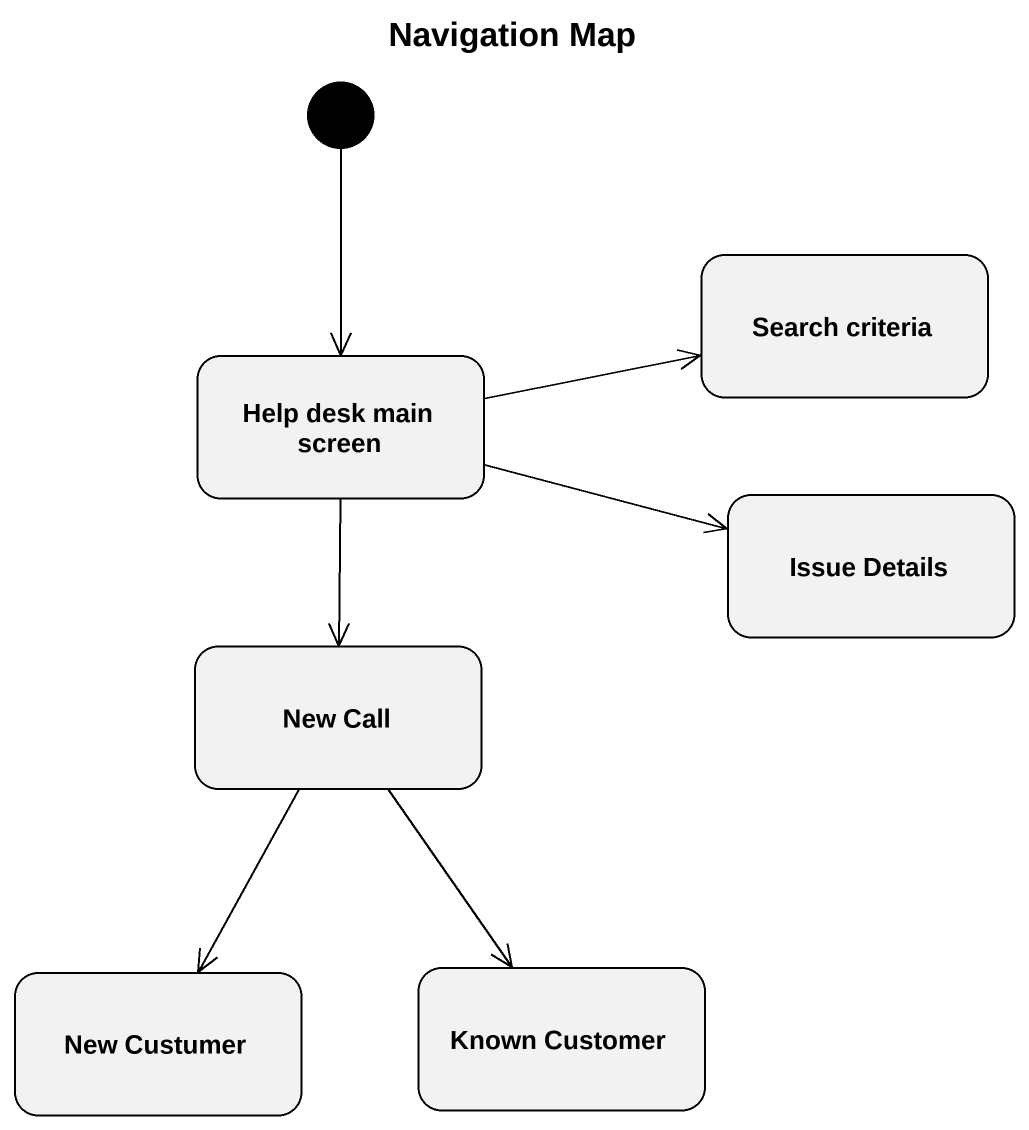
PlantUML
@startuml
title Navigation Map
hide empty description
state "Search criteria" as Search_criteria
state "Help desk main screen" as Help_desk_main_screen
state "Issue Details" as Issue_Details
state "New Call" as New_Call
state "New Custumer" as New_Custumer
state "Known Customer" as Known_Customer
[*] --> Help_desk_main_screen
Help_desk_main_screen -right-> Search_criteria
Help_desk_main_screen -right-> Issue_Details
Help_desk_main_screen --> New_Call
New_Call --> New_Custumer
New_Call --> Known_Customer
@enduml
